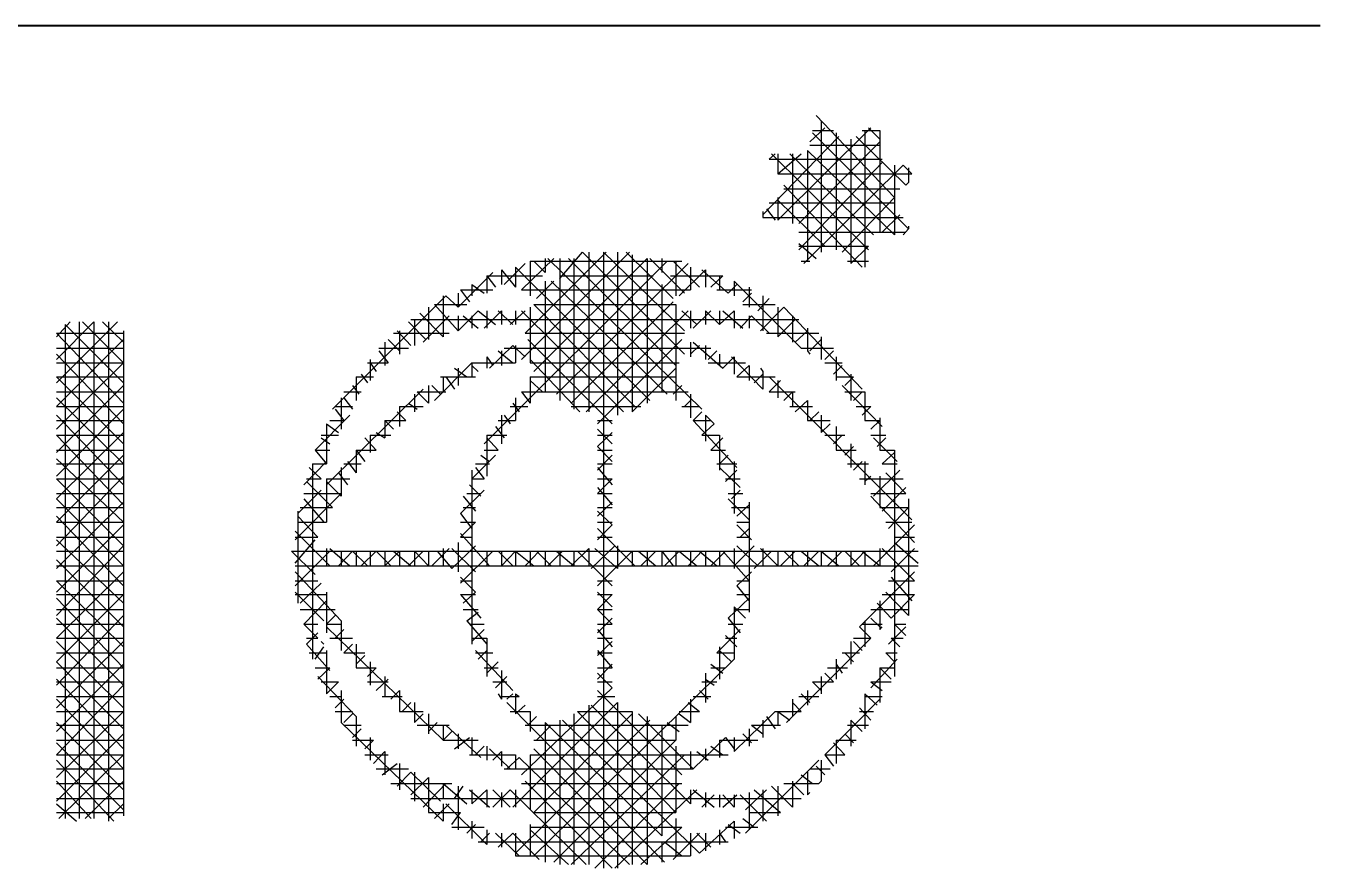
# Model space of a CAD drawing. Extents: x -2850 to -1661, y 5788 to 6629.
# Drawn here: x -1892.3 to -1851.38, y 5835.22 to 5861.86 of the extents above; entities that cross this region are included whole.
import ezdxf

# ---------------------------------------------------------------- set-up
doc = ezdxf.new("R2010")
doc.units = 0
doc.layers.add('TEXT_7', color=1, linetype='CONTINUOUS', lineweight=60)
doc.layers.add('VOLL_05', color=7, linetype='CONTINUOUS', lineweight=40)

msp = doc.modelspace()

# ---------------------------------------------------------------- linework, layer by layer
at = {"layer": 'TEXT_7', "lineweight": 25}
for p, q in [((-1867.314, 5859.0242), (-1864.8349, 5856.4349)), ((-1868.526, 5855.7187), (-1865.5786, 5858.6386)), ((-1867.5068, 5858.1978), (-1867.0386, 5858.6386)), ((-1867.4242, 5858.5559), (-1866.7631, 5858.5559)), ((-1867.1487, 5858.8314), (-1867.1487, 5854.6995)), ((-1865.8541, 5858.5559), (-1865.3031, 5858.5559)), ((-1865.7714, 5858.5559), (-1865.7714, 5854.2312)), ((-1865.6612, 5858.6386), (-1865.3031, 5858.2805)), ((-1865.3031, 5858.5559), (-1865.3031, 5855.333)), ((-1868.9943, 5855.8839), (-1866.5978, 5858.3631)), ((-1867.8649, 5855.6085), (-1865.3031, 5858.1978)), ((-1867.4242, 5858.4733), (-1864.3941, 5855.4432)), ((-1866.6805, 5858.4733), (-1866.6805, 5854.7821)), ((-1866.2122, 5858.2805), (-1866.2122, 5854.3414)), ((-1866.0469, 5858.3631), (-1864.4768, 5856.8205)), ((-1868.8015, 5857.6469), (-1868.6087, 5857.8122)), ((-1868.7189, 5857.8122), (-1865.6612, 5854.7821)), ((-1868.526, 5857.8122), (-1868.526, 5857.1786)), ((-1868.526, 5857.1786), (-1867.7823, 5857.8122)), ((-1868.1404, 5857.8122), (-1865.496, 5855.2504)), ((-1868.0578, 5857.8122), (-1868.0578, 5855.6085)), ((-1867.5895, 5857.9224), (-1867.5895, 5854.424)), ((-1867.5895, 5857.9224), (-1864.8349, 5855.2504)), ((-1867.5068, 5858.0876), (-1865.3031, 5858.0876)), ((-1868.8015, 5857.6469), (-1865.2205, 5857.6469)), ((-1867.8649, 5854.7821), (-1865.2205, 5857.5367)), ((-1867.6997, 5854.3414), (-1864.5594, 5857.4541)), ((-1864.8349, 5857.4541), (-1864.8349, 5855.2504)), ((-1864.5594, 5857.4541), (-1864.2839, 5857.1786)), ((-1864.3941, 5857.3714), (-1864.3941, 5856.9032)), ((-1868.526, 5857.1786), (-1864.2839, 5857.1786)), ((-1864.4768, 5856.8205), (-1864.3941, 5856.9032)), ((-1868.3332, 5856.8205), (-1865.8541, 5854.2312)), ((-1868.3332, 5856.7103), (-1864.6696, 5856.7103)), ((-1868.8841, 5856.0768), (-1868.6087, 5855.7187)), ((-1868.8015, 5856.2696), (-1864.8349, 5856.2696)), ((-1868.526, 5856.4349), (-1868.526, 5855.7187)), ((-1868.526, 5856.3522), (-1867.0386, 5854.8923)), ((-1866.4876, 5854.6995), (-1864.8349, 5856.4349)), ((-1868.9943, 5855.9941), (-1868.9943, 5855.8013)), ((-1868.9943, 5855.8013), (-1864.5594, 5855.8013)), ((-1865.2205, 5855.333), (-1864.6696, 5855.8839)), ((-1867.8649, 5855.333), (-1864.4768, 5855.333)), ((-1864.5594, 5855.2504), (-1864.3941, 5855.4432)), ((-1864.3941, 5855.5258), (-1864.3941, 5855.4432)), ((-1867.8649, 5854.9749), (-1867.314, 5854.5066)), ((-1867.8649, 5854.8923), (-1865.6612, 5854.8923)), ((-1866.2122, 5854.3414), (-1865.6612, 5854.8923)), ((-1876.6246, 5851.3113), (-1873.2089, 5854.6995)), ((-1876.6246, 5853.515), (-1875.6054, 5854.5066)), ((-1876.5144, 5852.1377), (-1873.9526, 5854.6995)), ((-1876.239, 5850.9256), (-1872.658, 5854.5066)), ((-1875.8809, 5854.5066), (-1875.8809, 5854.0659)), ((-1875.7982, 5854.5066), (-1870.9226, 5849.7411)), ((-1875.4126, 5853.8731), (-1874.6964, 5854.6995)), ((-1875.4126, 5854.5066), (-1875.4126, 5850.0166)), ((-1875.1371, 5854.5066), (-1871.7489, 5851.1185)), ((-1874.9718, 5854.5066), (-1874.9718, 5849.7411)), ((-1874.6964, 5854.6995), (-1871.4735, 5851.4766)), ((-1874.5036, 5854.6995), (-1874.5036, 5849.6585)), ((-1874.0353, 5854.6995), (-1874.0353, 5835.2243)), ((-1874.0353, 5854.6995), (-1871.4735, 5852.2203)), ((-1873.5945, 5854.6995), (-1873.5945, 5849.5483)), ((-1873.3191, 5854.6995), (-1871.8316, 5853.2395)), ((-1873.1263, 5854.6168), (-1873.1263, 5849.6585)), ((-1872.658, 5854.5066), (-1872.658, 5849.934)), ((-1872.5753, 5854.5066), (-1871.4735, 5853.4048)), ((-1872.1897, 5854.5066), (-1872.1897, 5854.0659)), ((-1878.6355, 5852.9641), (-1877.5336, 5854.0659)), ((-1877.8091, 5848.6393), (-1872.0244, 5854.424)), ((-1877.2582, 5854.1485), (-1877.2582, 5853.6803)), ((-1877.2582, 5854.1485), (-1876.8174, 5853.5976)), ((-1877.1755, 5853.6803), (-1876.5144, 5854.3414)), ((-1876.8174, 5854.2312), (-1876.8174, 5853.5976)), ((-1876.8174, 5854.2312), (-1872.5753, 5850.0166)), ((-1876.3492, 5854.424), (-1871.5561, 5854.424)), ((-1876.3492, 5854.424), (-1876.3492, 5853.3222)), ((-1876.239, 5854.424), (-1875.8809, 5854.0659)), ((-1875.5228, 5850.2094), (-1871.3633, 5854.3414)), ((-1871.8316, 5854.424), (-1871.0052, 5853.5976)), ((-1871.7489, 5854.424), (-1871.7489, 5853.3222)), ((-1871.6388, 5853.3222), (-1870.8124, 5854.1485)), ((-1871.2807, 5854.2312), (-1871.2807, 5853.515)), ((-1870.9226, 5854.1485), (-1870.0962, 5853.4048)), ((-1870.8124, 5854.1485), (-1870.8124, 5853.5976)), ((-1867.7823, 5854.424), (-1867.5068, 5854.424)), ((-1866.3224, 5854.424), (-1865.6612, 5854.424)), ((-1878.1947, 5853.6803), (-1878.1947, 5853.3222)), ((-1878.1947, 5853.6803), (-1877.8091, 5853.4048)), ((-1877.7265, 5853.9557), (-1875.9635, 5853.9557)), ((-1877.7265, 5853.9557), (-1877.7265, 5853.4048)), ((-1877.7265, 5853.9557), (-1877.451, 5853.5976)), ((-1876.1563, 5853.2395), (-1875.6054, 5853.7904)), ((-1875.8809, 5853.7904), (-1875.8809, 5850.2921)), ((-1875.688, 5853.7904), (-1872.0244, 5850.2094)), ((-1875.4126, 5853.9557), (-1872.4651, 5853.9557)), ((-1872.1897, 5853.6803), (-1872.1897, 5850.2921)), ((-1871.9142, 5853.9557), (-1870.2615, 5853.9557)), ((-1870.6471, 5853.5976), (-1870.2615, 5853.9557)), ((-1870.3716, 5853.9557), (-1870.3716, 5853.515)), ((-1870.0962, 5853.4048), (-1869.8207, 5853.6803)), ((-1869.9034, 5853.7904), (-1869.9034, 5853.3222)), ((-1869.9034, 5853.7904), (-1867.7823, 5851.6694)), ((-1882.6021, 5849.7411), (-1879.0211, 5853.3222)), ((-1879.1038, 5853.3222), (-1879.1038, 5852.0275)), ((-1879.0211, 5853.3222), (-1878.6355, 5852.9641)), ((-1878.6355, 5853.4048), (-1878.6355, 5852.9641)), ((-1878.5528, 5853.515), (-1877.5336, 5853.515)), ((-1878.5528, 5853.515), (-1878.2774, 5853.1293)), ((-1876.6246, 5853.515), (-1871.2807, 5853.515)), ((-1870.4543, 5853.515), (-1869.3524, 5853.515)), ((-1869.6279, 5853.1293), (-1869.3524, 5853.4048)), ((-1869.4351, 5853.5976), (-1869.4351, 5852.9641)), ((-1869.1596, 5852.8539), (-1868.8015, 5853.2395)), ((-1868.9943, 5853.3222), (-1868.9943, 5852.2203)), ((-1879.5721, 5852.9641), (-1879.5721, 5851.9448)), ((-1879.3792, 5853.0467), (-1878.36, 5853.0467)), ((-1879.3792, 5853.0467), (-1878.6355, 5852.2203)), ((-1878.6355, 5852.2203), (-1878.0019, 5852.8539)), ((-1878.0019, 5852.8539), (-1877.451, 5852.4131)), ((-1877.8091, 5852.3029), (-1877.2582, 5852.8539)), ((-1877.7265, 5852.8539), (-1877.7265, 5852.3029)), ((-1877.3684, 5852.8539), (-1876.9001, 5852.4131)), ((-1877.2582, 5852.8539), (-1877.2582, 5852.4131)), ((-1876.9827, 5852.4131), (-1876.5144, 5852.8539)), ((-1876.8174, 5852.8539), (-1876.8174, 5852.4131)), ((-1876.6246, 5852.8539), (-1873.4017, 5849.6585)), ((-1876.3492, 5852.9641), (-1876.3492, 5851.2011)), ((-1876.239, 5853.0467), (-1871.7489, 5853.0467)), ((-1876.239, 5853.0467), (-1873.0436, 5849.8238)), ((-1875.0545, 5849.934), (-1871.8316, 5853.1293)), ((-1874.5862, 5849.6585), (-1871.3633, 5852.8539)), ((-1871.7489, 5853.0467), (-1871.7489, 5850.0166)), ((-1871.5561, 5852.8539), (-1871.0878, 5852.4131)), ((-1871.2807, 5852.8539), (-1871.2807, 5852.3029)), ((-1871.198, 5852.3029), (-1870.6471, 5852.8539)), ((-1870.8124, 5852.8539), (-1870.8124, 5852.4131)), ((-1870.8124, 5852.8539), (-1870.3716, 5852.4131)), ((-1870.3716, 5852.8539), (-1870.3716, 5852.4131)), ((-1870.3716, 5852.4131), (-1869.9034, 5852.8539)), ((-1870.2615, 5852.8539), (-1869.6279, 5852.3029)), ((-1869.9034, 5852.8539), (-1869.9034, 5852.3029)), ((-1869.6279, 5853.0467), (-1868.6087, 5853.0467)), ((-1869.077, 5852.2203), (-1868.3332, 5852.9641)), ((-1868.526, 5852.9641), (-1868.526, 5852.0275)), ((-1868.3332, 5852.9641), (-1865.8541, 5850.3747)), ((-1891.3343, 5850.5675), (-1889.406, 5852.4958)), ((-1891.3343, 5851.3113), (-1890.1498, 5852.4958)), ((-1891.3343, 5852.0275), (-1890.8935, 5852.4958)), ((-1891.0588, 5852.4131), (-1891.0588, 5836.7945)), ((-1891.0588, 5852.4131), (-1889.2132, 5850.5675)), ((-1890.6181, 5852.4958), (-1890.6181, 5836.7945)), ((-1890.5079, 5852.4958), (-1889.2132, 5851.2011)), ((-1890.1498, 5852.4958), (-1890.1498, 5836.7945)), ((-1889.8743, 5852.4958), (-1889.2132, 5851.8622)), ((-1889.6815, 5852.4958), (-1889.6815, 5836.7118)), ((-1880.2056, 5852.4958), (-1879.6547, 5851.9448)), ((-1880.123, 5852.5784), (-1867.8649, 5852.5784)), ((-1880.0128, 5852.5784), (-1880.0128, 5851.752)), ((-1879.8475, 5852.7712), (-1879.1038, 5852.0275)), ((-1879.7373, 5851.8622), (-1878.9109, 5852.6886)), ((-1878.6355, 5852.6886), (-1878.6355, 5852.2203)), ((-1878.4702, 5852.6886), (-1878.0019, 5852.3029)), ((-1878.1947, 5852.6886), (-1878.1947, 5852.3029)), ((-1869.7105, 5852.3029), (-1869.3524, 5852.6886)), ((-1869.4351, 5852.6886), (-1869.4351, 5852.3029)), ((-1869.3524, 5852.6886), (-1868.8015, 5852.1377)), ((-1868.526, 5852.0275), (-1867.9751, 5852.5784)), ((-1868.0578, 5852.6886), (-1868.0578, 5851.8622)), ((-1891.3343, 5852.1377), (-1889.2132, 5852.1377)), ((-1891.3343, 5852.1377), (-1889.2132, 5849.934)), ((-1889.2132, 5852.2203), (-1889.2132, 5836.8771)), ((-1880.6739, 5852.1377), (-1878.9109, 5852.1377)), ((-1880.5637, 5852.2203), (-1880.123, 5851.752)), ((-1880.4811, 5852.2203), (-1880.4811, 5851.4766)), ((-1876.5144, 5852.1377), (-1871.4735, 5852.1377)), ((-1868.8841, 5852.1377), (-1867.2314, 5852.1377)), ((-1867.9751, 5851.8622), (-1867.5895, 5852.2203)), ((-1867.5895, 5852.3029), (-1867.5895, 5851.5867)), ((-1867.1487, 5852.0275), (-1867.1487, 5851.3113)), ((-1891.3343, 5849.8238), (-1889.2132, 5851.9448)), ((-1891.3343, 5851.6694), (-1889.2132, 5851.6694)), ((-1881.1422, 5851.6694), (-1880.2056, 5851.6694)), ((-1881.1422, 5851.5867), (-1880.8392, 5851.2011)), ((-1880.9494, 5851.8622), (-1880.9494, 5851.1185)), ((-1880.8392, 5851.9448), (-1880.4811, 5851.5867)), ((-1877.6438, 5851.0358), (-1876.9001, 5851.752)), ((-1877.3684, 5851.5867), (-1876.9001, 5851.2011)), ((-1877.2582, 5851.5867), (-1877.2582, 5851.1185)), ((-1877.1755, 5851.6694), (-1870.6471, 5851.6694)), ((-1876.9001, 5851.752), (-1876.5144, 5851.3939)), ((-1876.8174, 5851.752), (-1876.8174, 5851.2011)), ((-1876.4318, 5851.9448), (-1873.7598, 5849.2729)), ((-1874.2281, 5849.2729), (-1871.5561, 5851.9448)), ((-1871.2807, 5851.8622), (-1871.2807, 5851.3939)), ((-1871.2807, 5851.4766), (-1871.0052, 5851.752)), ((-1871.198, 5851.8622), (-1870.2615, 5851.0358)), ((-1870.8124, 5851.752), (-1870.8124, 5851.3113)), ((-1870.7297, 5851.3113), (-1870.4543, 5851.5867)), ((-1867.7823, 5851.6694), (-1866.7631, 5851.6694)), ((-1867.5895, 5851.5867), (-1867.5068, 5851.4766)), ((-1867.5068, 5851.5867), (-1867.1487, 5851.9448)), ((-1867.0386, 5851.3113), (-1866.7631, 5851.5867)), ((-1891.3343, 5851.4766), (-1889.2132, 5849.2729)), ((-1891.3343, 5851.2011), (-1889.2132, 5851.2011)), ((-1891.3343, 5849.1076), (-1889.2132, 5851.2011)), ((-1881.5003, 5851.2011), (-1880.8392, 5851.2011)), ((-1881.4176, 5851.3113), (-1881.4176, 5850.6502)), ((-1881.4176, 5851.2011), (-1881.2248, 5850.9256)), ((-1879.3792, 5850.0166), (-1878.1947, 5851.2011)), ((-1878.1947, 5851.2011), (-1876.8174, 5851.2011)), ((-1878.1947, 5851.2011), (-1878.1947, 5850.7604)), ((-1877.7265, 5851.3939), (-1877.7265, 5851.0358)), ((-1877.7265, 5851.3939), (-1877.5336, 5851.1185)), ((-1876.3492, 5851.3113), (-1874.779, 5849.6585)), ((-1876.3492, 5851.2011), (-1871.6388, 5851.2011)), ((-1870.7297, 5851.2011), (-1869.5453, 5851.2011)), ((-1870.3716, 5851.4766), (-1870.3716, 5851.1185)), ((-1870.2615, 5851.0358), (-1869.9034, 5851.3939)), ((-1869.986, 5851.3939), (-1868.9943, 5850.3747)), ((-1869.9034, 5851.3939), (-1869.9034, 5850.843)), ((-1867.0386, 5851.2011), (-1866.4876, 5851.2011)), ((-1866.6805, 5851.3939), (-1866.6805, 5850.6502)), ((-1891.3343, 5850.7604), (-1889.2132, 5850.7604)), ((-1891.3343, 5850.7604), (-1889.2132, 5848.6393)), ((-1881.8584, 5850.7604), (-1881.3075, 5850.7604)), ((-1881.8584, 5850.7604), (-1881.8584, 5850.0166)), ((-1881.6931, 5850.843), (-1881.5003, 5850.5675)), ((-1879.1864, 5850.7604), (-1878.0846, 5850.7604)), ((-1879.1038, 5850.7604), (-1879.1038, 5850.2921)), ((-1879.0211, 5850.7604), (-1878.7457, 5850.3747)), ((-1878.7457, 5851.0358), (-1878.36, 5850.7604)), ((-1878.6355, 5851.0358), (-1878.6355, 5850.4849)), ((-1878.1947, 5851.1185), (-1878.0019, 5850.9256)), ((-1876.3492, 5850.7604), (-1871.7489, 5850.7604)), ((-1876.3492, 5850.7604), (-1876.3492, 5849.934)), ((-1873.1263, 5849.6585), (-1871.7489, 5851.0358)), ((-1869.8207, 5850.7604), (-1869.4351, 5851.1185)), ((-1869.8207, 5850.7604), (-1868.6087, 5850.7604)), ((-1869.4351, 5851.1185), (-1869.4351, 5850.6502)), ((-1869.2698, 5850.5675), (-1868.9943, 5850.843)), ((-1869.077, 5851.0358), (-1868.9943, 5850.9256)), ((-1868.9943, 5850.9256), (-1868.9943, 5850.3747)), ((-1868.8015, 5850.7604), (-1864.2839, 5846.2428)), ((-1866.7631, 5850.843), (-1866.4876, 5851.1185)), ((-1866.6805, 5850.7604), (-1866.1295, 5850.7604)), ((-1866.405, 5850.4849), (-1866.1295, 5850.7604)), ((-1866.2122, 5850.843), (-1866.2122, 5850.0166)), ((-1891.3343, 5848.3638), (-1889.2132, 5850.4849)), ((-1882.795, 5847.3446), (-1879.7373, 5850.3747)), ((-1881.9686, 5850.4849), (-1881.7757, 5850.2094)), ((-1879.5721, 5850.4849), (-1879.5721, 5849.934)), ((-1879.4619, 5850.4849), (-1879.1864, 5850.2094)), ((-1876.3492, 5850.6502), (-1875.9635, 5850.2921)), ((-1871.8316, 5850.2094), (-1871.5561, 5850.4849)), ((-1868.8015, 5850.2921), (-1868.4434, 5850.6502)), ((-1868.526, 5850.6502), (-1868.526, 5850.0992)), ((-1866.4876, 5850.4849), (-1865.2205, 5849.1902)), ((-1891.3343, 5850.2921), (-1889.2132, 5850.2921)), ((-1891.3343, 5850.0992), (-1889.2132, 5848.0057)), ((-1882.3267, 5850.0992), (-1882.3267, 5849.1076)), ((-1882.244, 5850.2921), (-1881.6931, 5850.2921)), ((-1882.244, 5850.0992), (-1881.9686, 5849.7411)), ((-1880.2056, 5849.934), (-1879.9302, 5849.7411)), ((-1880.0128, 5850.2094), (-1880.0128, 5849.6585)), ((-1879.9302, 5850.2921), (-1879.0211, 5850.2921)), ((-1879.9302, 5850.2921), (-1879.5721, 5849.934)), ((-1876.9001, 5849.934), (-1876.7073, 5849.6585)), ((-1876.8174, 5850.0992), (-1876.8174, 5849.383)), ((-1876.6246, 5850.2921), (-1871.3633, 5850.2921)), ((-1876.6246, 5850.2921), (-1876.3492, 5849.934)), ((-1871.4735, 5849.8238), (-1871.2807, 5850.0166)), ((-1871.2807, 5850.2094), (-1871.2807, 5849.4657)), ((-1868.8015, 5850.2921), (-1867.9751, 5850.2921)), ((-1868.3332, 5850.0166), (-1868.0578, 5850.2921)), ((-1868.0578, 5850.2921), (-1868.0578, 5849.8238)), ((-1867.9751, 5849.6585), (-1867.5895, 5850.0166)), ((-1867.5895, 5850.0166), (-1867.5895, 5849.383)), ((-1866.405, 5850.2921), (-1865.7714, 5850.2921)), ((-1866.1295, 5850.0166), (-1865.8541, 5850.2921)), ((-1865.7714, 5850.2921), (-1865.7714, 5849.383)), ((-1891.3343, 5849.8238), (-1889.2132, 5849.8238)), ((-1891.3343, 5847.6201), (-1889.2132, 5849.7411)), ((-1891.3343, 5849.5483), (-1889.2132, 5847.3446)), ((-1883.1531, 5848.4465), (-1882.0512, 5849.5483)), ((-1882.5195, 5849.8238), (-1881.9686, 5849.8238)), ((-1882.5195, 5849.7411), (-1882.244, 5849.383)), ((-1880.5637, 5849.6585), (-1880.2883, 5849.383)), ((-1880.4811, 5849.8238), (-1879.7373, 5849.8238)), ((-1880.4811, 5849.8238), (-1880.4811, 5849.1902)), ((-1877.2582, 5849.5483), (-1877.2582, 5848.6393)), ((-1877.1755, 5849.5483), (-1876.9827, 5849.2729)), ((-1876.9827, 5849.8238), (-1876.4318, 5849.8238)), ((-1875.0545, 5849.8238), (-1872.8508, 5849.8238)), ((-1871.5561, 5849.8238), (-1871.0052, 5849.8238)), ((-1871.198, 5849.383), (-1870.9226, 5849.6585)), ((-1870.8124, 5849.5483), (-1870.8124, 5848.7219)), ((-1870.8124, 5849.5483), (-1870.5369, 5849.2729)), ((-1868.1404, 5849.8238), (-1867.4242, 5849.8238)), ((-1867.5068, 5849.383), (-1867.2314, 5849.6585)), ((-1867.1487, 5849.5483), (-1867.1487, 5848.9974)), ((-1866.0469, 5849.8238), (-1865.5786, 5849.8238)), ((-1865.8541, 5849.5483), (-1865.5786, 5849.8238)), ((-1891.3343, 5849.383), (-1889.2132, 5849.383)), ((-1882.795, 5849.2729), (-1882.795, 5848.0057)), ((-1882.795, 5849.2729), (-1882.4093, 5848.9974)), ((-1882.6848, 5849.383), (-1882.244, 5849.383)), ((-1880.9494, 5849.383), (-1880.2883, 5849.383)), ((-1880.9494, 5849.383), (-1880.9494, 5848.8321)), ((-1880.9494, 5849.383), (-1880.6739, 5849.1076)), ((-1877.451, 5849.1902), (-1877.1755, 5848.8321)), ((-1877.3684, 5849.383), (-1876.8174, 5849.383)), ((-1874.2281, 5849.383), (-1873.7598, 5849.383)), ((-1871.198, 5849.383), (-1870.6471, 5849.383)), ((-1871.198, 5849.383), (-1869.8207, 5847.8956)), ((-1870.9226, 5848.9148), (-1870.5369, 5849.2729)), ((-1867.5895, 5849.383), (-1866.8733, 5849.383)), ((-1867.1487, 5848.9974), (-1866.8733, 5849.2729)), ((-1866.6805, 5849.1902), (-1866.6805, 5848.4465)), ((-1865.7714, 5849.383), (-1865.3031, 5849.383)), ((-1865.5786, 5849.1076), (-1865.3031, 5849.383)), ((-1865.3031, 5849.4657), (-1865.3031, 5848.4465)), ((-1891.3343, 5846.9039), (-1889.2132, 5848.9974)), ((-1891.3343, 5848.9148), (-1889.2132, 5848.9148)), ((-1891.3343, 5848.9148), (-1889.2132, 5846.7111)), ((-1882.9602, 5848.9148), (-1882.4093, 5848.9148)), ((-1882.9602, 5848.8321), (-1882.6848, 5848.6393)), ((-1881.5829, 5848.8321), (-1881.2248, 5848.4465)), ((-1881.4176, 5848.9148), (-1880.7565, 5848.9148)), ((-1881.4176, 5848.9148), (-1881.4176, 5848.3638)), ((-1881.2248, 5848.9974), (-1880.9494, 5848.8321)), ((-1877.7265, 5848.9148), (-1877.0929, 5848.9148)), ((-1877.7265, 5848.9148), (-1877.7265, 5847.6201)), ((-1877.7265, 5848.8321), (-1877.3684, 5848.4465)), ((-1874.2281, 5849.1076), (-1873.7598, 5848.6393)), ((-1874.2281, 5848.5567), (-1873.7598, 5848.9974)), ((-1874.2281, 5848.9148), (-1873.7598, 5848.9148)), ((-1870.9226, 5848.9148), (-1870.3716, 5848.9148)), ((-1870.6471, 5848.4465), (-1870.2615, 5848.8321)), ((-1870.3716, 5848.9148), (-1870.3716, 5847.8129)), ((-1867.0386, 5848.9148), (-1866.405, 5848.9148)), ((-1866.7631, 5848.6393), (-1866.4876, 5848.9148)), ((-1865.5786, 5848.9148), (-1865.1103, 5848.9148)), ((-1865.496, 5848.8321), (-1864.7522, 5848.0884)), ((-1865.3858, 5848.5567), (-1865.1103, 5848.8321)), ((-1891.3343, 5848.4465), (-1889.2132, 5848.4465)), ((-1883.1531, 5848.4465), (-1882.6848, 5848.4465)), ((-1883.1531, 5848.4465), (-1882.795, 5848.0057)), ((-1881.8584, 5848.4465), (-1881.2248, 5848.4465)), ((-1881.8584, 5848.4465), (-1881.8584, 5847.7303)), ((-1881.8584, 5848.4465), (-1881.5829, 5848.0884)), ((-1877.8091, 5848.4465), (-1877.3684, 5848.4465)), ((-1874.2281, 5848.5567), (-1873.7598, 5848.0884)), ((-1874.2281, 5848.4465), (-1873.7598, 5848.4465)), ((-1870.6471, 5848.4465), (-1870.1788, 5848.4465)), ((-1866.6805, 5848.4465), (-1866.0469, 5848.4465)), ((-1866.405, 5848.2812), (-1866.1295, 5848.5567)), ((-1866.2122, 5848.6393), (-1866.2122, 5847.8956)), ((-1865.3031, 5848.4465), (-1864.8349, 5848.4465)), ((-1865.2205, 5848.0057), (-1864.8349, 5848.3638)), ((-1864.8349, 5848.4465), (-1864.8349, 5841.2845)), ((-1891.3343, 5846.1601), (-1889.2132, 5848.2812)), ((-1891.3343, 5848.171), (-1889.2132, 5846.1601)), ((-1891.3343, 5848.0057), (-1889.2132, 5848.0057)), ((-1883.5112, 5847.3446), (-1882.795, 5848.0884)), ((-1883.3459, 5847.8956), (-1882.9602, 5847.5375)), ((-1883.2357, 5848.0057), (-1882.795, 5848.0057)), ((-1883.2357, 5848.0057), (-1883.2357, 5841.8354)), ((-1882.3267, 5847.8956), (-1882.3267, 5846.9865)), ((-1882.244, 5848.0057), (-1881.6931, 5848.0057)), ((-1882.1338, 5848.0884), (-1881.8584, 5847.7303)), ((-1878.1947, 5847.5375), (-1877.451, 5848.2812)), ((-1878.0846, 5848.0057), (-1877.6438, 5848.0057)), ((-1878.0846, 5847.8956), (-1877.8091, 5847.5375)), ((-1877.9193, 5848.2812), (-1877.6438, 5848.0884)), ((-1874.2281, 5847.8129), (-1873.7598, 5848.2812)), ((-1874.2281, 5848.0057), (-1873.7598, 5848.0057)), ((-1874.2281, 5847.8956), (-1873.7598, 5847.3446)), ((-1870.4543, 5848.0057), (-1869.8207, 5848.0057)), ((-1870.3716, 5848.0057), (-1870.0962, 5848.2812)), ((-1870.3716, 5847.8956), (-1869.7105, 5847.262)), ((-1869.9034, 5848.0884), (-1869.9034, 5846.4356)), ((-1866.3224, 5848.0057), (-1865.6612, 5848.0057)), ((-1866.1295, 5847.8129), (-1865.8541, 5848.0884)), ((-1865.7714, 5848.0884), (-1865.7714, 5847.3446)), ((-1865.2205, 5848.0057), (-1864.7522, 5848.0057)), ((-1891.3343, 5845.4164), (-1889.2132, 5847.6201)), ((-1891.3343, 5847.5375), (-1889.2132, 5847.5375)), ((-1891.3343, 5847.5375), (-1889.2132, 5845.4164)), ((-1883.4285, 5847.5375), (-1882.9602, 5847.5375)), ((-1882.795, 5847.5375), (-1882.0512, 5847.5375)), ((-1882.795, 5847.5375), (-1882.795, 5846.1601)), ((-1882.4093, 5847.7303), (-1882.1338, 5847.3446)), ((-1878.1947, 5847.8129), (-1878.1947, 5842.3037)), ((-1878.1947, 5847.5375), (-1877.8091, 5847.5375)), ((-1874.2281, 5847.5375), (-1873.7598, 5847.5375)), ((-1874.2281, 5847.0692), (-1873.7598, 5847.5375)), ((-1870.1788, 5847.4548), (-1869.8207, 5847.8129)), ((-1870.1788, 5847.5375), (-1869.7105, 5847.5375)), ((-1865.9367, 5847.5375), (-1864.5594, 5847.5375)), ((-1865.7714, 5847.4548), (-1865.5786, 5847.6201)), ((-1865.496, 5846.9865), (-1864.6696, 5847.8129)), ((-1865.3031, 5847.6201), (-1865.3031, 5846.6284)), ((-1865.1103, 5847.7303), (-1864.4768, 5847.0692)), ((-1891.3343, 5847.0692), (-1889.2132, 5847.0692)), ((-1883.7866, 5845.6092), (-1882.3267, 5847.0692)), ((-1883.704, 5846.4356), (-1882.9602, 5847.1794)), ((-1883.5112, 5847.0692), (-1882.3267, 5847.0692)), ((-1883.4285, 5847.4548), (-1882.6021, 5846.6284)), ((-1882.795, 5847.4548), (-1882.3267, 5846.9865)), ((-1878.5528, 5846.4356), (-1877.8091, 5847.1794)), ((-1878.36, 5847.0692), (-1877.9193, 5847.0692)), ((-1878.2774, 5847.3446), (-1877.9193, 5846.9865)), ((-1874.2281, 5847.262), (-1873.7598, 5846.7111)), ((-1874.2281, 5847.0692), (-1873.7598, 5847.0692)), ((-1870.0962, 5847.0692), (-1869.6279, 5847.0692)), ((-1869.986, 5846.9039), (-1869.7105, 5847.1794)), ((-1865.5786, 5847.0692), (-1864.4768, 5847.0692)), ((-1865.2205, 5846.5182), (-1864.4768, 5847.262)), ((-1891.3343, 5846.9039), (-1889.2132, 5844.7828)), ((-1891.3343, 5844.7002), (-1889.2132, 5846.7937)), ((-1883.5112, 5846.9039), (-1882.8776, 5846.1601)), ((-1878.4702, 5846.9865), (-1878.0846, 5846.5182)), ((-1874.2281, 5846.353), (-1873.7598, 5846.7937)), ((-1870.0962, 5846.9039), (-1869.4351, 5846.2428)), ((-1869.8207, 5846.353), (-1869.4351, 5846.7111)), ((-1869.4351, 5846.7937), (-1869.4351, 5843.3229)), ((-1865.5786, 5846.9865), (-1864.2013, 5845.5266)), ((-1864.3941, 5846.9039), (-1864.3941, 5843.2127)), ((-1891.3343, 5846.6284), (-1889.2132, 5846.6284)), ((-1891.3343, 5846.353), (-1889.2132, 5844.1493)), ((-1883.704, 5846.5182), (-1883.704, 5843.5984)), ((-1883.704, 5846.353), (-1883.0704, 5845.6919)), ((-1883.6213, 5846.6284), (-1882.6021, 5846.6284)), ((-1878.5528, 5846.4356), (-1878.1947, 5845.9673)), ((-1878.4702, 5846.6284), (-1878.0846, 5846.6284)), ((-1874.2281, 5846.6284), (-1873.7598, 5846.6284)), ((-1874.2281, 5846.5182), (-1873.7598, 5846.0775)), ((-1869.986, 5846.6284), (-1869.4351, 5846.6284)), ((-1865.3031, 5846.6284), (-1864.3941, 5846.6284)), ((-1865.0277, 5845.9673), (-1864.3941, 5846.6284)), ((-1891.3343, 5846.1601), (-1889.2132, 5846.1601)), ((-1891.3343, 5843.9565), (-1889.2132, 5846.0775)), ((-1883.7866, 5845.8847), (-1882.6848, 5844.7828)), ((-1883.704, 5846.1601), (-1882.795, 5846.1601)), ((-1878.5528, 5846.1601), (-1878.0846, 5846.1601)), ((-1878.5528, 5845.6919), (-1878.0846, 5846.1601)), ((-1874.2281, 5846.1601), (-1873.7598, 5846.1601)), ((-1874.2281, 5845.6092), (-1873.7598, 5846.0775)), ((-1874.2281, 5845.9673), (-1873.0436, 5844.7828)), ((-1869.8207, 5846.1601), (-1869.4351, 5846.1601)), ((-1869.8207, 5846.0775), (-1869.3524, 5845.6092)), ((-1869.7105, 5845.6919), (-1869.4351, 5845.9673)), ((-1865.496, 5844.7828), (-1864.2013, 5846.0775)), ((-1865.1103, 5846.1601), (-1864.2839, 5846.1601)), ((-1891.3343, 5845.6919), (-1889.2132, 5845.6919)), ((-1891.3343, 5845.6092), (-1889.2132, 5843.5984)), ((-1883.7866, 5845.6919), (-1883.0704, 5845.6919)), ((-1883.7866, 5844.8655), (-1883.1531, 5845.6092)), ((-1878.6355, 5845.5266), (-1878.6355, 5844.59)), ((-1878.5528, 5845.802), (-1877.6438, 5844.7828)), ((-1878.5528, 5845.6919), (-1878.1947, 5845.6919)), ((-1874.2281, 5845.6919), (-1873.7598, 5845.6919)), ((-1869.8207, 5845.6919), (-1869.4351, 5845.6919)), ((-1864.8349, 5845.6919), (-1864.2013, 5845.6919)), ((-1864.8349, 5845.5266), (-1864.0911, 5844.8655)), ((-1891.3343, 5843.2127), (-1889.2132, 5845.4164)), ((-1891.3343, 5845.2511), (-1889.2132, 5845.2511)), ((-1883.8968, 5845.2511), (-1864.0911, 5845.2511)), ((-1883.8968, 5845.2511), (-1883.1531, 5844.5074)), ((-1883.7866, 5844.1493), (-1882.6848, 5845.2511)), ((-1882.795, 5845.3338), (-1882.795, 5844.7828)), ((-1882.6848, 5845.3338), (-1882.0512, 5844.7828)), ((-1882.4093, 5844.7828), (-1881.9686, 5845.2511)), ((-1882.3267, 5845.2511), (-1882.3267, 5844.7828)), ((-1881.9686, 5845.2511), (-1881.5003, 5844.7828)), ((-1881.8584, 5845.2511), (-1881.8584, 5844.7828)), ((-1881.6931, 5844.7828), (-1881.2248, 5845.2511)), ((-1881.4176, 5845.2511), (-1881.4176, 5844.7828)), ((-1881.2248, 5845.2511), (-1880.7565, 5844.7828)), ((-1880.9494, 5845.2511), (-1880.9494, 5844.7828)), ((-1880.9494, 5844.7828), (-1880.4811, 5845.2511)), ((-1880.6739, 5845.2511), (-1880.123, 5844.7828)), ((-1880.4811, 5845.2511), (-1880.4811, 5844.7828)), ((-1880.2056, 5844.7828), (-1879.7373, 5845.2511)), ((-1880.0128, 5845.2511), (-1880.0128, 5844.7828)), ((-1880.0128, 5845.2511), (-1879.5721, 5844.7828)), ((-1879.5721, 5845.2511), (-1879.5721, 5844.7828)), ((-1879.4619, 5844.7828), (-1878.9109, 5845.3338)), ((-1879.2966, 5845.2511), (-1878.8283, 5844.7002)), ((-1879.1038, 5845.3338), (-1879.1038, 5844.7828)), ((-1878.8283, 5844.7002), (-1878.0846, 5845.4164)), ((-1878.8283, 5845.3338), (-1878.0846, 5844.59)), ((-1878.5528, 5844.2319), (-1877.5336, 5845.2511)), ((-1877.7265, 5845.2511), (-1877.7265, 5844.7828)), ((-1877.3684, 5845.2511), (-1876.9001, 5844.7828)), ((-1877.2582, 5844.7828), (-1876.8174, 5845.2511)), ((-1877.2582, 5845.2511), (-1877.2582, 5844.7828)), ((-1876.8174, 5845.2511), (-1876.8174, 5844.7828)), ((-1876.8174, 5845.2511), (-1876.239, 5844.7828)), ((-1876.5144, 5844.7828), (-1876.0737, 5845.2511)), ((-1876.3492, 5845.2511), (-1876.3492, 5844.7828)), ((-1876.1563, 5845.2511), (-1875.688, 5844.7828)), ((-1875.8809, 5845.2511), (-1875.8809, 5844.7828)), ((-1875.7982, 5844.7828), (-1875.3299, 5845.2511)), ((-1875.5228, 5845.2511), (-1874.9718, 5844.7828)), ((-1875.4126, 5845.2511), (-1875.4126, 5844.7828)), ((-1875.0545, 5844.7828), (-1874.5036, 5845.3338)), ((-1874.9718, 5845.2511), (-1874.9718, 5844.7828)), ((-1874.8617, 5845.2511), (-1873.7598, 5844.1493)), ((-1874.5036, 5845.3338), (-1874.5036, 5844.7828)), ((-1874.4209, 5844.7002), (-1873.6772, 5845.4164)), ((-1874.3107, 5845.3338), (-1873.5945, 5844.7002)), ((-1874.2281, 5844.1493), (-1873.1263, 5845.2511)), ((-1873.5945, 5845.4164), (-1873.5945, 5844.7002)), ((-1873.1263, 5845.2511), (-1873.1263, 5844.7828)), ((-1872.9334, 5845.2511), (-1872.3825, 5844.7828)), ((-1872.8508, 5844.7828), (-1872.3825, 5845.2511)), ((-1872.658, 5845.2511), (-1872.658, 5844.7828)), ((-1872.1897, 5845.2511), (-1872.1897, 5844.7828)), ((-1872.1897, 5845.2511), (-1871.8316, 5844.7828)), ((-1872.107, 5844.7828), (-1871.6388, 5845.2511)), ((-1871.7489, 5845.2511), (-1871.7489, 5844.7828)), ((-1871.6388, 5845.2511), (-1871.0878, 5844.7828)), ((-1871.3633, 5844.7828), (-1870.9226, 5845.2511)), ((-1871.2807, 5845.2511), (-1871.2807, 5844.7828)), ((-1871.0052, 5845.2511), (-1870.4543, 5844.7828)), ((-1870.8124, 5845.2511), (-1870.8124, 5844.7828)), ((-1870.6471, 5844.7828), (-1870.1788, 5845.2511)), ((-1870.3716, 5845.2511), (-1870.3716, 5844.7828)), ((-1870.2615, 5845.2511), (-1869.4351, 5844.3146)), ((-1869.9034, 5844.7828), (-1869.2698, 5845.4164)), ((-1869.9034, 5845.3338), (-1869.9034, 5844.7002)), ((-1869.8207, 5845.4164), (-1869.1596, 5844.7828)), ((-1869.2698, 5844.7002), (-1868.7189, 5845.2511)), ((-1869.077, 5845.3338), (-1868.526, 5844.7828)), ((-1868.9943, 5845.3338), (-1868.9943, 5844.7828)), ((-1868.526, 5845.2511), (-1868.526, 5844.7828)), ((-1868.4434, 5844.7828), (-1867.9751, 5845.2511)), ((-1868.3332, 5845.2511), (-1867.8649, 5844.7828)), ((-1868.0578, 5845.2511), (-1868.0578, 5844.7828)), ((-1867.7823, 5845.2511), (-1867.2314, 5844.7828)), ((-1867.6997, 5844.7828), (-1867.2314, 5845.2511)), ((-1867.5895, 5845.2511), (-1867.5895, 5844.7828)), ((-1867.1487, 5845.2511), (-1867.1487, 5844.7828)), ((-1867.1487, 5845.2511), (-1866.5978, 5844.7828)), ((-1866.9559, 5844.7828), (-1866.4876, 5845.2511)), ((-1866.6805, 5845.2511), (-1866.6805, 5844.7828)), ((-1866.405, 5845.2511), (-1865.9367, 5844.7828)), ((-1866.2122, 5845.2511), (-1866.2122, 5844.7828)), ((-1866.2122, 5844.7828), (-1865.7714, 5845.2511)), ((-1865.8541, 5845.2511), (-1865.3031, 5844.7828)), ((-1865.7714, 5845.2511), (-1865.7714, 5844.7828)), ((-1865.3031, 5845.3338), (-1865.3031, 5844.7828)), ((-1865.2205, 5845.3338), (-1864.2013, 5844.3146)), ((-1864.945, 5844.59), (-1864.2013, 5845.3338)), ((-1891.3343, 5844.9757), (-1889.2132, 5842.8546)), ((-1891.3343, 5844.7828), (-1889.2132, 5844.7828)), ((-1883.7866, 5844.7828), (-1864.0911, 5844.7828)), ((-1891.3343, 5842.4965), (-1889.2132, 5844.59)), ((-1891.3343, 5844.3146), (-1889.2132, 5844.3146)), ((-1891.3343, 5844.3146), (-1889.2132, 5842.221)), ((-1883.7866, 5844.59), (-1882.3267, 5843.0474)), ((-1883.7866, 5844.3146), (-1883.0704, 5844.3146)), ((-1883.6213, 5843.5984), (-1882.9602, 5844.2319)), ((-1878.5528, 5844.4247), (-1878.0846, 5843.9565)), ((-1878.5528, 5844.3146), (-1878.1947, 5844.3146)), ((-1874.2281, 5844.3146), (-1873.7598, 5844.3146)), ((-1869.8207, 5844.1493), (-1869.3524, 5844.59)), ((-1869.8207, 5844.3146), (-1869.4351, 5844.3146)), ((-1865.9367, 5842.8546), (-1864.2013, 5844.59)), ((-1865.0277, 5844.3146), (-1864.2013, 5844.3146)), ((-1864.945, 5844.4247), (-1864.2839, 5843.681)), ((-1891.3343, 5843.8738), (-1889.2132, 5843.8738)), ((-1891.3343, 5841.7528), (-1889.2132, 5843.8738)), ((-1883.7866, 5843.9565), (-1882.8776, 5843.0474)), ((-1883.7866, 5843.8738), (-1882.795, 5843.8738)), ((-1882.795, 5843.9565), (-1882.795, 5842.6618)), ((-1878.5528, 5843.8738), (-1878.0846, 5843.8738)), ((-1878.5528, 5843.8738), (-1877.9193, 5843.1301)), ((-1878.4702, 5843.5984), (-1878.0846, 5843.9565)), ((-1874.2281, 5843.9565), (-1873.7598, 5843.4882)), ((-1874.2281, 5843.8738), (-1873.7598, 5843.8738)), ((-1874.2281, 5843.4055), (-1873.7598, 5843.8738)), ((-1869.8207, 5844.1493), (-1869.4351, 5843.681)), ((-1869.8207, 5843.8738), (-1869.4351, 5843.8738)), ((-1865.2205, 5843.8738), (-1864.2013, 5843.8738)), ((-1865.1103, 5843.9565), (-1864.3941, 5843.2127)), ((-1864.945, 5843.1301), (-1864.2013, 5843.8738)), ((-1891.3343, 5843.7636), (-1889.2132, 5841.5599)), ((-1891.3343, 5843.4055), (-1889.2132, 5843.4055)), ((-1883.6213, 5843.4055), (-1882.5195, 5843.4055)), ((-1883.5112, 5842.9372), (-1882.795, 5843.681)), ((-1878.4702, 5843.4055), (-1878.0019, 5843.4055)), ((-1874.2281, 5843.4055), (-1873.7598, 5843.4055)), ((-1874.2281, 5843.4055), (-1873.7598, 5842.9372)), ((-1870.0962, 5843.1301), (-1869.4351, 5843.7636)), ((-1869.9034, 5843.4882), (-1869.9034, 5841.8354)), ((-1869.9034, 5843.4882), (-1869.5453, 5843.1301)), ((-1869.9034, 5843.4055), (-1869.4351, 5843.4055)), ((-1865.5786, 5843.4055), (-1864.3941, 5843.4055)), ((-1865.3858, 5843.5984), (-1864.945, 5843.1301)), ((-1865.3031, 5843.681), (-1865.3031, 5842.772)), ((-1891.3343, 5841.009), (-1889.2132, 5843.2127)), ((-1891.3343, 5843.1301), (-1889.2132, 5841.009)), ((-1882.795, 5842.9372), (-1882.5195, 5843.2127)), ((-1882.3267, 5843.0474), (-1882.3267, 5842.1109)), ((-1878.36, 5843.0474), (-1878.0019, 5843.3229)), ((-1878.36, 5843.0474), (-1877.7265, 5842.3037)), ((-1874.2281, 5842.6618), (-1873.7598, 5843.1301)), ((-1870.0962, 5843.1301), (-1869.7105, 5842.6618)), ((-1865.7714, 5843.0474), (-1865.7714, 5842.221)), ((-1865.5786, 5843.1301), (-1865.3031, 5842.8546)), ((-1891.3343, 5842.9372), (-1889.2132, 5842.9372)), ((-1883.5112, 5842.9372), (-1883.0704, 5842.9372)), ((-1883.5112, 5842.9372), (-1883.0704, 5842.4965)), ((-1883.4285, 5842.3037), (-1883.0704, 5842.6618)), ((-1882.795, 5842.9372), (-1882.3267, 5842.9372)), ((-1882.795, 5842.8546), (-1879.1038, 5839.2736)), ((-1882.5195, 5842.4965), (-1882.244, 5842.772)), ((-1878.2774, 5842.9372), (-1877.8091, 5842.9372)), ((-1878.1947, 5842.3863), (-1877.8091, 5842.772)), ((-1874.2281, 5842.9372), (-1873.7598, 5842.9372)), ((-1874.2281, 5842.772), (-1873.7598, 5842.221)), ((-1870.4543, 5842.0282), (-1869.7105, 5842.772)), ((-1870.1788, 5842.5791), (-1869.8207, 5842.221)), ((-1870.0962, 5842.9372), (-1869.6279, 5842.9372)), ((-1865.9367, 5842.8546), (-1865.5786, 5842.4965)), ((-1865.8541, 5842.9372), (-1865.2205, 5842.9372)), ((-1865.3031, 5842.772), (-1865.2205, 5842.8546)), ((-1865.0277, 5842.3037), (-1864.4768, 5842.8546)), ((-1864.8349, 5842.9372), (-1864.4768, 5842.9372)), ((-1864.8349, 5842.9372), (-1864.4768, 5842.5791)), ((-1891.3343, 5842.4965), (-1889.2132, 5842.4965)), ((-1891.3343, 5840.2928), (-1889.2132, 5842.3863)), ((-1891.3343, 5842.3863), (-1889.2132, 5840.2928)), ((-1883.4285, 5842.4965), (-1883.0704, 5842.4965)), ((-1883.4285, 5842.3037), (-1882.6848, 5841.4773)), ((-1883.1531, 5841.8354), (-1882.8776, 5842.221)), ((-1882.9602, 5842.3863), (-1882.8776, 5842.3037)), ((-1882.6848, 5842.4965), (-1881.9686, 5842.4965)), ((-1882.244, 5842.0282), (-1881.9686, 5842.3037)), ((-1881.8584, 5842.3037), (-1881.8584, 5841.5599)), ((-1878.1947, 5842.4965), (-1877.7265, 5842.4965)), ((-1877.7265, 5842.4965), (-1877.7265, 5841.2845)), ((-1874.2281, 5842.4965), (-1873.7598, 5842.4965)), ((-1874.2281, 5841.9456), (-1873.7598, 5842.3863)), ((-1870.3716, 5842.221), (-1870.3716, 5841.2018)), ((-1870.1788, 5842.4965), (-1869.8207, 5842.4965)), ((-1868.2506, 5839.8245), (-1865.5786, 5842.4965)), ((-1866.2122, 5842.3863), (-1866.2122, 5841.6701)), ((-1866.1295, 5842.4965), (-1865.5786, 5842.4965)), ((-1866.1295, 5842.3863), (-1865.8541, 5842.1109)), ((-1864.945, 5842.4965), (-1864.5594, 5842.4965)), ((-1864.945, 5842.4965), (-1864.6696, 5842.221)), ((-1891.3343, 5842.0282), (-1889.2132, 5842.0282)), ((-1891.3343, 5841.7528), (-1889.2132, 5839.6317)), ((-1883.3459, 5842.0282), (-1882.795, 5842.0282)), ((-1882.795, 5842.1109), (-1882.795, 5840.7336)), ((-1882.244, 5842.0282), (-1881.5829, 5842.0282)), ((-1881.8584, 5841.6701), (-1881.5829, 5841.9456)), ((-1881.4176, 5841.7528), (-1881.4176, 5841.009)), ((-1878.0846, 5842.1109), (-1876.9001, 5840.8437)), ((-1878.0846, 5842.0282), (-1877.5336, 5842.0282)), ((-1878.0019, 5841.8354), (-1877.7265, 5842.1109)), ((-1877.7265, 5841.3947), (-1877.3684, 5841.7528)), ((-1876.239, 5835.61), (-1869.9034, 5841.8354)), ((-1874.2281, 5842.1109), (-1873.7598, 5841.5599)), ((-1874.2281, 5842.0282), (-1873.7598, 5842.0282)), ((-1870.4543, 5842.0282), (-1869.9034, 5842.0282)), ((-1870.3716, 5842.1109), (-1869.986, 5841.7528)), ((-1866.6805, 5841.8354), (-1866.6805, 5841.2018)), ((-1866.4876, 5842.0282), (-1865.9367, 5842.0282)), ((-1866.405, 5842.0282), (-1866.1295, 5841.7528)), ((-1865.5786, 5840.9264), (-1864.7522, 5841.8354)), ((-1865.1103, 5842.0282), (-1864.7522, 5842.0282)), ((-1865.1103, 5842.0282), (-1864.8349, 5841.7528)), ((-1891.3343, 5839.5491), (-1889.2132, 5841.6701)), ((-1891.3343, 5841.5599), (-1889.2132, 5841.5599)), ((-1883.1531, 5841.5599), (-1882.6848, 5841.5599)), ((-1883.0704, 5841.2018), (-1882.6848, 5841.5599)), ((-1881.8584, 5841.5599), (-1881.2248, 5841.5599)), ((-1881.5003, 5841.2845), (-1881.2248, 5841.5599)), ((-1877.8091, 5841.5599), (-1877.3684, 5841.5599)), ((-1877.2582, 5841.4773), (-1877.2582, 5840.5683)), ((-1874.2281, 5841.2018), (-1873.7598, 5841.6701)), ((-1874.2281, 5841.5599), (-1873.7598, 5841.5599)), ((-1874.2281, 5841.3947), (-1873.7598, 5840.9264)), ((-1870.8124, 5841.3947), (-1870.8124, 5840.4581)), ((-1870.6471, 5841.6701), (-1870.2615, 5841.3947)), ((-1870.6471, 5841.5599), (-1870.1788, 5841.5599)), ((-1867.0386, 5841.3947), (-1866.7631, 5841.1192)), ((-1866.9559, 5841.5599), (-1866.3224, 5841.5599)), ((-1866.6805, 5841.6701), (-1866.4876, 5841.3947)), ((-1865.3031, 5841.5599), (-1864.8349, 5841.5599)), ((-1865.3031, 5841.5599), (-1865.3031, 5840.4581)), ((-1865.3031, 5841.5599), (-1864.945, 5841.2018)), ((-1891.3343, 5841.2018), (-1889.2132, 5838.9981)), ((-1891.3343, 5841.1192), (-1889.2132, 5841.1192)), ((-1891.3343, 5838.8053), (-1889.2132, 5841.009)), ((-1883.0704, 5841.2845), (-1881.8584, 5840.0174)), ((-1882.9602, 5841.1192), (-1882.4093, 5841.1192)), ((-1882.795, 5840.7336), (-1882.4093, 5841.1192)), ((-1881.5003, 5841.1192), (-1880.8392, 5841.1192)), ((-1881.2248, 5840.8437), (-1880.8392, 5841.2018)), ((-1880.9494, 5841.2845), (-1880.9494, 5840.6509)), ((-1877.5336, 5841.1192), (-1877.0929, 5841.1192)), ((-1877.451, 5840.9264), (-1877.0929, 5841.2845)), ((-1874.2281, 5841.1192), (-1873.7598, 5841.1192)), ((-1870.9226, 5841.1192), (-1870.4543, 5841.1192)), ((-1870.8124, 5841.2018), (-1870.5369, 5841.009)), ((-1867.4242, 5841.1192), (-1866.7631, 5841.1192)), ((-1867.4242, 5841.1192), (-1867.1487, 5840.8437)), ((-1867.1487, 5841.2845), (-1867.1487, 5840.7336)), ((-1865.5786, 5841.1192), (-1864.945, 5841.1192)), ((-1865.5786, 5841.1192), (-1865.2205, 5840.8437)), ((-1891.3343, 5840.6509), (-1889.2132, 5840.6509)), ((-1891.3343, 5840.5683), (-1889.2132, 5838.3646)), ((-1882.6848, 5840.6509), (-1882.3267, 5840.6509)), ((-1882.5195, 5840.2928), (-1882.244, 5840.5683)), ((-1882.3267, 5840.8437), (-1882.3267, 5839.8245)), ((-1881.032, 5840.6509), (-1880.3984, 5840.6509)), ((-1880.7565, 5840.5683), (-1880.4811, 5840.8437)), ((-1880.4811, 5840.8437), (-1880.4811, 5840.1826)), ((-1877.3684, 5840.7336), (-1877.2582, 5840.5683)), ((-1877.2582, 5840.6509), (-1876.7073, 5840.6509)), ((-1877.0929, 5840.5683), (-1876.9001, 5840.7336)), ((-1876.8174, 5840.7336), (-1876.8174, 5840.1)), ((-1876.8174, 5840.7336), (-1876.7073, 5840.6509)), ((-1876.6246, 5838.1718), (-1873.7598, 5840.9264)), ((-1874.2281, 5840.8437), (-1871.5561, 5838.1718)), ((-1874.2281, 5840.6509), (-1873.6772, 5840.6509)), ((-1871.2807, 5840.5683), (-1871.2807, 5839.8245)), ((-1871.198, 5840.6509), (-1870.6471, 5840.6509)), ((-1871.0052, 5840.8437), (-1870.7297, 5840.5683)), ((-1868.0578, 5840.5683), (-1868.0578, 5840.0174)), ((-1867.8649, 5840.6509), (-1867.2314, 5840.6509)), ((-1867.7823, 5840.7336), (-1867.5068, 5840.4581)), ((-1867.5895, 5840.8437), (-1867.5895, 5840.3755)), ((-1867.0386, 5838.8053), (-1865.3031, 5840.5683)), ((-1865.7714, 5840.7336), (-1865.7714, 5839.6317)), ((-1865.7714, 5840.7336), (-1865.3858, 5840.3755)), ((-1865.7714, 5840.6509), (-1865.2205, 5840.6509)), ((-1891.3343, 5840.1826), (-1889.2132, 5840.1826)), ((-1891.3343, 5838.0891), (-1889.2132, 5840.1826)), ((-1882.5195, 5840.1826), (-1881.9686, 5840.1826)), ((-1880.4811, 5840.1826), (-1879.7373, 5840.1826)), ((-1880.3984, 5840.1826), (-1880.123, 5840.4581)), ((-1880.0128, 5840.4581), (-1880.0128, 5839.8245)), ((-1877.0929, 5840.4581), (-1872.107, 5835.4171)), ((-1876.9827, 5840.1826), (-1876.3492, 5840.1826)), ((-1876.9001, 5837.1526), (-1873.5945, 5840.4581)), ((-1876.8174, 5840.1), (-1876.5144, 5840.3755)), ((-1876.3492, 5840.1826), (-1876.3492, 5839.5491)), ((-1874.8617, 5840.1826), (-1873.1263, 5840.1826)), ((-1874.8617, 5840.1826), (-1871.7489, 5836.9873)), ((-1874.5036, 5840.3755), (-1874.5036, 5835.3345)), ((-1874.4209, 5840.3755), (-1871.2807, 5837.2627)), ((-1873.5945, 5840.4581), (-1873.5945, 5835.2243)), ((-1873.1263, 5840.1826), (-1873.1263, 5835.3345)), ((-1871.6388, 5840.1826), (-1871.0052, 5840.1826)), ((-1871.3633, 5840.4581), (-1871.0052, 5840.1826)), ((-1869.9034, 5838.9155), (-1868.6087, 5840.1826)), ((-1868.6087, 5840.1826), (-1867.7823, 5840.1826)), ((-1868.526, 5840.1826), (-1868.526, 5839.7419)), ((-1868.526, 5840.1826), (-1868.1404, 5839.9072)), ((-1868.0578, 5840.4581), (-1867.7823, 5840.1826)), ((-1865.9367, 5840.2928), (-1865.5786, 5839.9072)), ((-1865.9367, 5840.1826), (-1865.496, 5840.1826)), ((-1891.3343, 5839.8245), (-1889.2132, 5837.7035)), ((-1891.3343, 5839.7419), (-1889.2132, 5839.7419)), ((-1882.3267, 5839.8245), (-1879.1038, 5836.7118)), ((-1882.244, 5839.8245), (-1881.9686, 5840.1)), ((-1882.244, 5839.7419), (-1881.6931, 5839.7419)), ((-1881.8584, 5840.0174), (-1881.8584, 5839.0808)), ((-1880.0128, 5839.8245), (-1879.7373, 5840.1)), ((-1879.9302, 5839.7419), (-1878.9109, 5839.7419)), ((-1879.5721, 5840.1), (-1879.5721, 5839.4664)), ((-1879.5721, 5839.5491), (-1879.2966, 5839.8245)), ((-1879.1038, 5839.7419), (-1879.1038, 5839.2736)), ((-1879.0211, 5839.7419), (-1877.9193, 5838.7227)), ((-1876.8174, 5835.6926), (-1872.5753, 5839.9072)), ((-1876.5144, 5839.7419), (-1871.3633, 5839.7419)), ((-1876.4318, 5839.7419), (-1876.1563, 5840.0174)), ((-1876.239, 5836.9873), (-1873.1263, 5840.1)), ((-1876.1563, 5839.2736), (-1875.688, 5839.7419)), ((-1875.8809, 5839.8245), (-1875.8809, 5835.4171)), ((-1875.8809, 5839.8245), (-1872.1897, 5836.2435)), ((-1875.4126, 5839.9072), (-1875.4126, 5835.3345)), ((-1875.3299, 5839.9072), (-1871.0052, 5835.6926)), ((-1874.9718, 5840.1), (-1874.9718, 5835.3345)), ((-1872.9334, 5840.1), (-1871.198, 5838.3646)), ((-1872.658, 5840.0174), (-1872.658, 5835.3345)), ((-1872.1897, 5839.7419), (-1872.1897, 5836.2435)), ((-1872.0244, 5839.8245), (-1871.6388, 5839.5491)), ((-1871.7489, 5840.0174), (-1871.7489, 5839.2736)), ((-1871.6388, 5840.1), (-1871.2807, 5839.8245)), ((-1869.3524, 5839.7419), (-1868.4434, 5839.7419)), ((-1869.3524, 5839.7419), (-1868.9943, 5839.4664)), ((-1868.9943, 5839.9072), (-1868.9943, 5839.3562)), ((-1868.8841, 5840.0174), (-1868.6087, 5839.6317)), ((-1866.3224, 5839.7419), (-1865.6612, 5839.7419)), ((-1866.2122, 5839.9072), (-1866.2122, 5839.0808)), ((-1866.2122, 5839.9072), (-1865.8541, 5839.5491)), ((-1891.3343, 5837.3454), (-1889.2132, 5839.4664)), ((-1881.9686, 5839.3562), (-1881.6931, 5839.6317)), ((-1881.4176, 5839.3562), (-1881.4176, 5838.64)), ((-1879.1038, 5839.2736), (-1878.8283, 5839.5491)), ((-1878.7457, 5838.9981), (-1878.2774, 5839.3562)), ((-1878.6355, 5839.4664), (-1878.6355, 5838.9981)), ((-1878.1947, 5839.3562), (-1878.1947, 5838.8053)), ((-1871.198, 5838.3646), (-1870.1788, 5839.3562)), ((-1870.1788, 5839.3562), (-1869.9034, 5838.9981)), ((-1869.9034, 5839.3562), (-1869.9034, 5838.9155)), ((-1869.6279, 5839.4664), (-1869.3524, 5839.191)), ((-1869.4351, 5839.6317), (-1869.4351, 5839.0808)), ((-1866.405, 5839.4664), (-1866.1295, 5839.191)), ((-1891.3343, 5839.2736), (-1889.2132, 5839.2736)), ((-1891.3343, 5839.191), (-1889.2132, 5837.0699)), ((-1881.9686, 5839.2736), (-1881.3075, 5839.2736)), ((-1881.5829, 5838.9981), (-1881.3075, 5839.2736)), ((-1881.3075, 5838.5299), (-1880.9494, 5838.9155)), ((-1880.9494, 5838.9155), (-1880.9494, 5838.1718)), ((-1879.1038, 5839.2736), (-1878.0019, 5839.2736)), ((-1878.0846, 5838.8053), (-1877.8091, 5839.0808)), ((-1877.7265, 5839.0808), (-1877.7265, 5838.64)), ((-1877.6438, 5838.9981), (-1876.9827, 5838.3646)), ((-1877.5336, 5838.64), (-1877.2582, 5838.9155)), ((-1877.2582, 5838.9155), (-1877.2582, 5838.4472)), ((-1876.239, 5839.2736), (-1871.7489, 5839.2736)), ((-1876.239, 5838.9981), (-1872.658, 5835.3345)), ((-1875.6054, 5835.4171), (-1871.7489, 5839.2736)), ((-1871.7489, 5839.0808), (-1871.7489, 5836.9873)), ((-1871.2807, 5838.9155), (-1871.2807, 5838.3646)), ((-1871.0878, 5838.9155), (-1870.7297, 5838.64)), ((-1870.8124, 5838.9981), (-1870.8124, 5838.64)), ((-1870.6471, 5839.0808), (-1870.2615, 5838.8053)), ((-1870.3716, 5839.2736), (-1870.3716, 5838.7227)), ((-1870.3716, 5839.2736), (-1869.1596, 5839.2736)), ((-1866.7631, 5839.191), (-1866.405, 5838.8053)), ((-1866.6805, 5839.2736), (-1866.6805, 5838.5299)), ((-1866.6805, 5839.2736), (-1866.0469, 5839.2736)), ((-1891.3343, 5838.8053), (-1889.2132, 5838.8053)), ((-1891.3343, 5838.64), (-1889.5162, 5836.7118)), ((-1891.2516, 5836.7945), (-1889.2132, 5838.8053)), ((-1881.5829, 5838.8053), (-1880.8392, 5838.8053)), ((-1881.032, 5838.1718), (-1880.5637, 5838.5299)), ((-1880.4811, 5838.5299), (-1880.4811, 5837.7035)), ((-1878.2774, 5838.8053), (-1876.8174, 5838.8053)), ((-1877.0929, 5838.3646), (-1876.7073, 5838.7227)), ((-1876.8174, 5838.8053), (-1876.8174, 5838.3646)), ((-1876.7073, 5838.7227), (-1873.2089, 5835.3345)), ((-1876.3492, 5838.8053), (-1876.3492, 5837.0699)), ((-1876.3492, 5838.8053), (-1870.0962, 5838.8053)), ((-1875.0545, 5835.3345), (-1871.4735, 5838.8053)), ((-1869.5453, 5836.3262), (-1867.2314, 5838.64)), ((-1867.1487, 5838.64), (-1867.1487, 5837.9789)), ((-1867.0386, 5838.8053), (-1866.7631, 5838.4472)), ((-1867.0386, 5838.8053), (-1866.405, 5838.8053)), ((-1891.3343, 5838.3646), (-1889.2132, 5838.3646)), ((-1881.2248, 5838.3646), (-1880.2056, 5838.3646)), ((-1880.5637, 5837.8137), (-1880.123, 5838.2544)), ((-1880.123, 5838.2544), (-1879.1864, 5837.3454)), ((-1880.123, 5837.5382), (-1879.5721, 5838.0891)), ((-1880.0128, 5838.2544), (-1880.0128, 5837.3454)), ((-1879.5721, 5838.0891), (-1879.5721, 5836.9873)), ((-1877.1755, 5838.3646), (-1871.198, 5838.3646)), ((-1867.7823, 5838.1718), (-1867.4242, 5837.8963)), ((-1867.5895, 5838.2544), (-1867.5895, 5837.5382)), ((-1867.5068, 5838.3646), (-1866.8733, 5838.3646)), ((-1867.314, 5838.4472), (-1867.0386, 5838.1718)), ((-1891.3343, 5837.9789), (-1890.2324, 5836.7945)), ((-1891.3343, 5837.8963), (-1889.2132, 5837.8963)), ((-1890.4252, 5836.7945), (-1889.2132, 5837.9789)), ((-1880.7565, 5837.8963), (-1878.8283, 5837.8963)), ((-1879.7373, 5837.1526), (-1879.0211, 5837.8963)), ((-1879.1038, 5837.8963), (-1879.1038, 5837.428)), ((-1879.1038, 5837.8963), (-1878.36, 5837.2627)), ((-1878.7457, 5837.428), (-1878.4702, 5837.8137)), ((-1878.6355, 5837.8137), (-1878.6355, 5836.4364)), ((-1878.2774, 5837.7035), (-1877.6438, 5837.1526)), ((-1878.1947, 5837.2627), (-1877.7265, 5837.7035)), ((-1878.1947, 5837.7035), (-1878.1947, 5837.2627)), ((-1877.7265, 5837.7035), (-1877.7265, 5837.1526)), ((-1877.5336, 5837.1526), (-1876.9827, 5837.7035)), ((-1877.5336, 5837.7035), (-1876.9827, 5837.1526)), ((-1876.9827, 5837.7035), (-1874.5862, 5835.3345)), ((-1876.8174, 5837.7035), (-1876.8174, 5837.1526)), ((-1876.6246, 5837.8963), (-1871.5561, 5837.8963)), ((-1876.5144, 5837.9789), (-1873.7598, 5835.2243)), ((-1874.3107, 5835.2243), (-1871.6388, 5837.8963)), ((-1873.6772, 5835.2243), (-1871.0878, 5837.7035)), ((-1871.2807, 5837.7035), (-1871.2807, 5837.2627)), ((-1871.198, 5837.7035), (-1870.5369, 5837.1526)), ((-1869.5453, 5837.0699), (-1868.8841, 5837.7035)), ((-1869.2698, 5837.7035), (-1868.4434, 5836.9873)), ((-1868.9943, 5837.7035), (-1868.9943, 5836.7118)), ((-1868.7189, 5837.8137), (-1868.0578, 5837.1526)), ((-1868.526, 5837.8137), (-1868.526, 5836.8771)), ((-1868.3332, 5837.8963), (-1867.2314, 5837.8963)), ((-1868.0578, 5837.9789), (-1868.0578, 5837.1526)), ((-1868.0578, 5837.8963), (-1867.6997, 5837.5382)), ((-1867.2314, 5837.8963), (-1867.1487, 5837.9789)), ((-1891.3343, 5837.428), (-1889.2132, 5837.428)), ((-1891.3343, 5837.2627), (-1890.7007, 5836.7118)), ((-1889.6815, 5836.7945), (-1889.2132, 5837.2627)), ((-1880.123, 5837.428), (-1867.7823, 5837.428)), ((-1879.3792, 5836.7945), (-1878.9109, 5837.2627)), ((-1879.1038, 5837.2627), (-1879.1038, 5836.7118)), ((-1879.0211, 5837.2627), (-1877.7265, 5835.9681)), ((-1877.2582, 5837.6208), (-1877.2582, 5837.1526)), ((-1870.9226, 5837.1526), (-1870.5369, 5837.5382)), ((-1870.8124, 5837.6208), (-1870.8124, 5837.1526)), ((-1870.3716, 5837.5382), (-1870.3716, 5837.1526)), ((-1870.2615, 5837.1526), (-1869.8207, 5837.5382)), ((-1870.2615, 5837.5382), (-1869.9034, 5837.1526)), ((-1869.9034, 5837.5382), (-1869.9034, 5837.1526)), ((-1869.7105, 5837.5382), (-1868.8841, 5836.7118)), ((-1869.4351, 5837.6208), (-1869.4351, 5836.4364)), ((-1867.5895, 5837.5382), (-1867.5068, 5837.6208)), ((-1891.3343, 5836.9873), (-1889.2132, 5836.9873)), ((-1879.5721, 5836.9873), (-1878.5528, 5836.9873)), ((-1878.8283, 5836.6016), (-1878.5528, 5836.9873)), ((-1876.239, 5836.9873), (-1871.7489, 5836.9873)), ((-1869.4351, 5836.9873), (-1868.4434, 5836.9873)), ((-1878.8283, 5836.519), (-1877.8091, 5836.519)), ((-1878.36, 5836.3262), (-1878.0846, 5836.6016)), ((-1878.1947, 5836.7118), (-1878.1947, 5836.1609)), ((-1877.7265, 5836.4364), (-1877.7265, 5835.9681)), ((-1876.3492, 5836.6016), (-1876.3492, 5835.61)), ((-1876.3492, 5836.519), (-1871.5561, 5836.519)), ((-1876.3492, 5836.4364), (-1875.1371, 5835.3345)), ((-1872.8508, 5835.3345), (-1871.5561, 5836.519)), ((-1871.7489, 5836.7945), (-1871.7489, 5835.61)), ((-1871.0052, 5835.6926), (-1869.9034, 5836.7118)), ((-1870.3716, 5836.4364), (-1870.3716, 5835.9681)), ((-1870.1788, 5836.519), (-1869.1596, 5836.519)), ((-1870.0962, 5836.6016), (-1869.7105, 5836.3262)), ((-1869.9034, 5836.7118), (-1869.9034, 5836.1609)), ((-1869.6279, 5836.7945), (-1869.2698, 5836.519)), ((-1878.0019, 5836.0507), (-1870.0962, 5836.0507)), ((-1877.9193, 5836.0507), (-1877.6438, 5836.3262)), ((-1877.451, 5836.3262), (-1876.7073, 5835.61)), ((-1877.3684, 5835.8854), (-1876.9001, 5836.3262)), ((-1877.2582, 5836.3262), (-1877.2582, 5835.8854)), ((-1876.9001, 5836.3262), (-1876.0737, 5835.4998)), ((-1876.8174, 5836.3262), (-1876.8174, 5835.61)), ((-1872.1897, 5836.0507), (-1872.1897, 5835.4171)), ((-1872.107, 5836.0507), (-1871.5561, 5835.61)), ((-1871.8316, 5835.4998), (-1871.0052, 5836.3262)), ((-1871.2807, 5836.3262), (-1871.2807, 5835.61)), ((-1871.0878, 5836.3262), (-1870.6471, 5835.8854)), ((-1870.8124, 5836.3262), (-1870.8124, 5835.7752)), ((-1870.3716, 5836.3262), (-1870.1788, 5836.0507)), ((-1876.8174, 5835.61), (-1871.2807, 5835.61))]:
    msp.add_line(p, q, dxfattribs=at)
at = {"layer": 'VOLL_05'}
msp.add_line((-1851.3783, 5861.8607), (-1937.8278, 5861.8607), dxfattribs=at)

doc.saveas('drawing.dxf')
